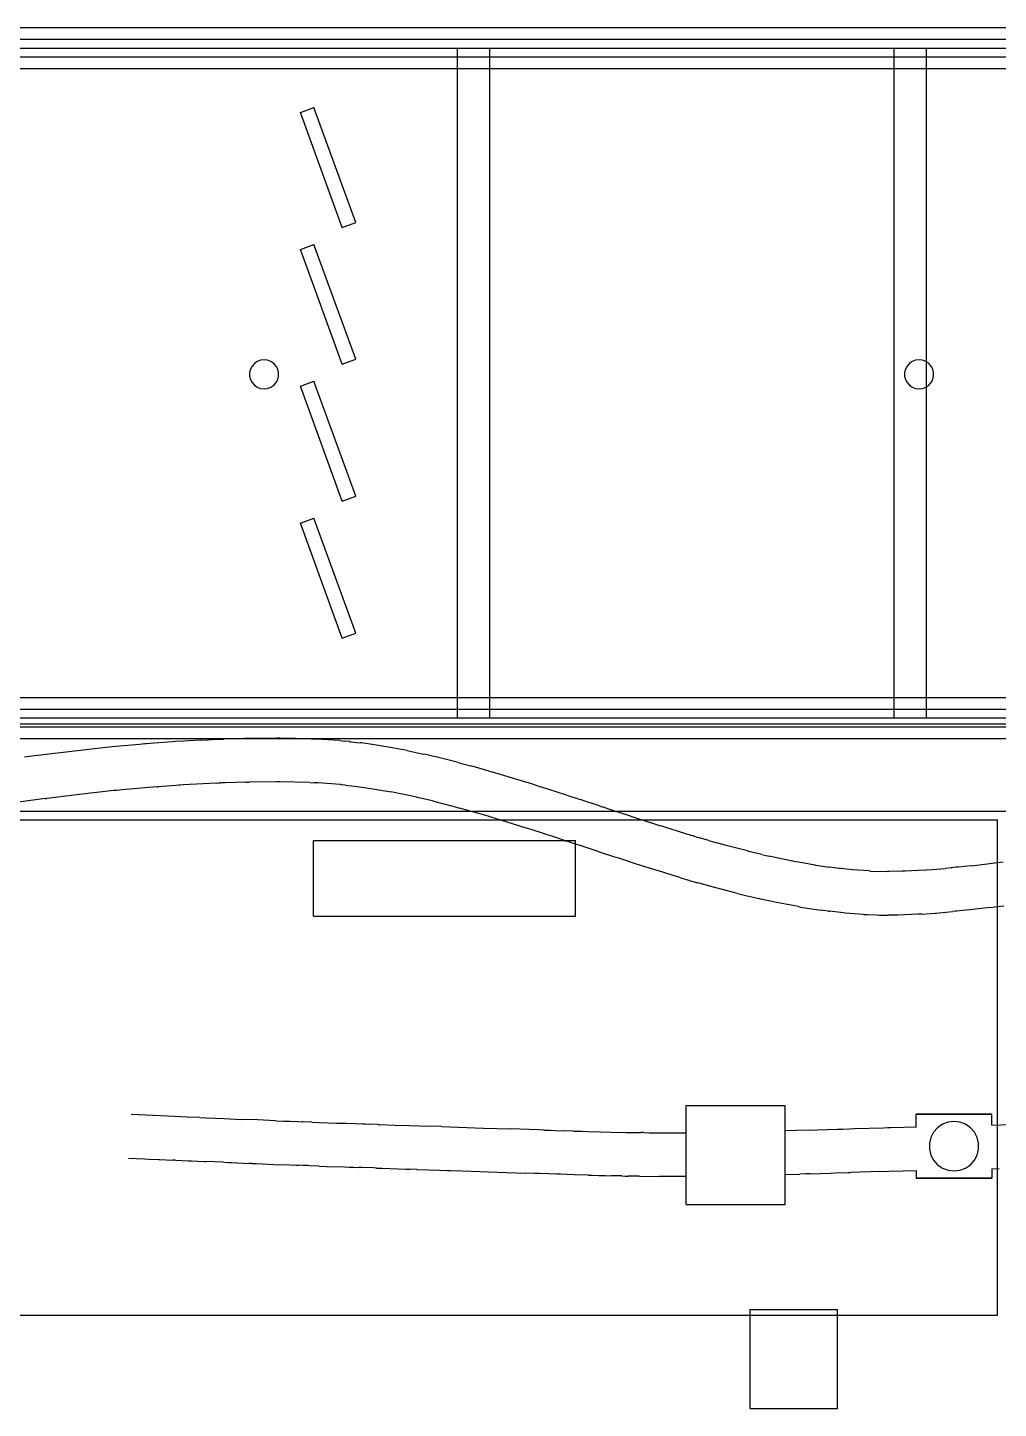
# Model space of a CAD drawing. Header units: millimetres. Extents: x -808 to -5, y -418 to 283.
# Drawn here: x -269.4 to -232.7, y 5 to 57.2 of the extents above; entities that cross this region are included whole.
import ezdxf

# ---------------------------------------------------------------- set-up
doc = ezdxf.new("R2010")
doc.units = ezdxf.units.MM
doc.layers.add('HIDDEN', color=8, linetype='Continuous')
doc.layers.add('VISIBLE', color=7, linetype='Continuous')

msp = doc.modelspace()

# ---------------------------------------------------------------- linework, layer by layer
at = {"layer": 'HIDDEN'}
for points in [[(-317.4, 57.17), (-97.4, 57.17)], [(-317.4, 57.17), (-97.4, 57.17)], [(-317.4, 57.17), (-97.4, 57.17)], [(-317.4, 56.73), (-97.4, 56.73)], [(-317.4, 56.73), (-97.4, 56.73)], [(-317.4, 56.4), (-97.4, 56.4)], [(-317.4, 56.4), (-97.4, 56.4)], [(-317.4, 56.4), (-97.4, 56.4)], [(-317.4, 56.4), (-97.4, 56.4)], [(-253.116, 56.4), (-251.884, 56.4)], [(-253.116, 56.4), (-251.884, 56.4)], [(-253.116, 31.1), (-253.116, 56.4)], [(-253.116, 31.1), (-253.116, 56.4)], [(-253.116, 56.4), (-251.884, 56.4)], [(-253.116, 56.4), (-251.884, 56.4)], [(-253.116, 31.1), (-253.116, 56.4)], [(-253.116, 55.63), (-253.116, 56.4)], [(-251.884, 31.1), (-251.884, 56.4)], [(-251.884, 31.1), (-251.884, 56.4)], [(-251.884, 31.1), (-251.884, 56.4)], [(-251.884, 55.63), (-251.884, 56.4)], [(-236.616, 56.4), (-235.384, 56.4)], [(-236.616, 56.4), (-235.384, 56.4)], [(-236.616, 31.1), (-236.616, 56.4)], [(-236.616, 31.1), (-236.616, 56.4)], [(-236.616, 56.4), (-235.384, 56.4)], [(-236.616, 56.4), (-235.384, 56.4)], [(-236.616, 31.1), (-236.616, 56.4)], [(-236.616, 55.63), (-236.616, 56.4)], [(-235.384, 31.1), (-235.384, 56.4)], [(-235.384, 31.1), (-235.384, 56.4)], [(-235.384, 31.1), (-235.384, 56.4)], [(-235.384, 55.63), (-235.384, 56.4)], [(-317.4, 56.07), (-97.4, 56.07)], [(-317.4, 56.07), (-97.4, 56.07)], [(-317.4, 55.63), (-97.4, 55.63)], [(-317.4, 55.63), (-97.4, 55.63)], [(-317.4, 55.63), (-97.4, 55.63)], [(-259.05, 53.966), (-258.534, 54.154)], [(-259.05, 53.966), (-258.534, 54.154)], [(-257.466, 49.626), (-259.05, 53.966)], [(-257.466, 49.626), (-259.05, 53.966)], [(-256.95, 49.814), (-258.534, 54.154)], [(-256.95, 49.814), (-258.534, 54.154)], [(-257.466, 49.626), (-256.95, 49.814)], [(-257.466, 49.626), (-256.95, 49.814)], [(-259.05, 48.796), (-258.534, 48.984)], [(-259.05, 48.796), (-258.534, 48.984)], [(-257.466, 44.456), (-259.05, 48.796)], [(-257.466, 44.456), (-259.05, 48.796)], [(-256.95, 44.644), (-258.534, 48.984)], [(-256.95, 44.644), (-258.534, 48.984)], [(-260.873, 44.392), (-260.934, 44.275)], [(-260.785, 44.492), (-260.873, 44.392)], [(-260.676, 44.567), (-260.785, 44.492)], [(-260.552, 44.614), (-260.676, 44.567)], [(-260.42, 44.63), (-260.552, 44.614)], [(-260.288, 44.614), (-260.42, 44.63)], [(-260.164, 44.567), (-260.288, 44.614)], [(-260.055, 44.492), (-260.164, 44.567)], [(-259.967, 44.392), (-260.055, 44.492)], [(-259.906, 44.275), (-259.967, 44.392)], [(-257.466, 44.456), (-256.95, 44.644)], [(-257.466, 44.456), (-256.95, 44.644)], [(-236.123, 44.392), (-236.184, 44.275)], [(-236.035, 44.492), (-236.123, 44.392)], [(-235.926, 44.567), (-236.035, 44.492)], [(-235.802, 44.614), (-235.926, 44.567)], [(-235.67, 44.63), (-235.802, 44.614)], [(-235.538, 44.614), (-235.67, 44.63)], [(-235.414, 44.567), (-235.538, 44.614)], [(-235.305, 44.492), (-235.414, 44.567)], [(-235.384, 43.614), (-235.384, 44.546)], [(-235.217, 44.392), (-235.305, 44.492)], [(-235.156, 44.275), (-235.217, 44.392)], [(-260.934, 44.275), (-260.966, 44.146)], [(-260.966, 44.146), (-260.966, 44.014)], [(-260.966, 44.014), (-260.934, 43.885)], [(-260.934, 43.885), (-260.873, 43.768)], [(-259.967, 43.768), (-259.906, 43.885)], [(-259.874, 44.146), (-259.906, 44.275)], [(-259.906, 43.885), (-259.874, 44.014)], [(-259.874, 44.014), (-259.874, 44.146)], [(-259.05, 43.626), (-258.534, 43.814)], [(-259.05, 43.626), (-258.534, 43.814)], [(-256.95, 39.474), (-258.534, 43.814)], [(-256.95, 39.474), (-258.534, 43.814)], [(-236.184, 44.275), (-236.216, 44.146)], [(-236.216, 44.146), (-236.216, 44.014)], [(-236.216, 44.014), (-236.184, 43.885)], [(-236.184, 43.885), (-236.123, 43.768)], [(-235.217, 43.768), (-235.156, 43.885)], [(-235.124, 44.146), (-235.156, 44.275)], [(-235.156, 43.885), (-235.124, 44.014)], [(-235.124, 44.014), (-235.124, 44.146)], [(-260.873, 43.768), (-260.785, 43.668)], [(-260.785, 43.668), (-260.676, 43.593)], [(-260.676, 43.593), (-260.552, 43.546)], [(-260.552, 43.546), (-260.42, 43.53)], [(-260.42, 43.53), (-260.288, 43.546)], [(-260.288, 43.546), (-260.164, 43.593)], [(-260.164, 43.593), (-260.055, 43.668)], [(-260.055, 43.668), (-259.967, 43.768)], [(-257.466, 39.286), (-259.05, 43.626)], [(-257.466, 39.286), (-259.05, 43.626)], [(-236.123, 43.768), (-236.035, 43.668)], [(-236.035, 43.668), (-235.926, 43.593)], [(-235.926, 43.593), (-235.802, 43.546)], [(-235.802, 43.546), (-235.67, 43.53)], [(-235.67, 43.53), (-235.538, 43.546)], [(-235.538, 43.546), (-235.414, 43.593)], [(-235.414, 43.593), (-235.305, 43.668)], [(-235.305, 43.668), (-235.217, 43.768)], [(-257.466, 39.286), (-256.95, 39.474)], [(-257.466, 39.286), (-256.95, 39.474)], [(-259.05, 38.456), (-258.534, 38.644)], [(-259.05, 38.456), (-258.534, 38.644)], [(-256.95, 34.304), (-258.534, 38.644)], [(-256.95, 34.304), (-258.534, 38.644)], [(-257.466, 34.116), (-259.05, 38.456)], [(-257.466, 34.116), (-259.05, 38.456)], [(-257.466, 34.116), (-256.95, 34.304)], [(-257.466, 34.116), (-256.95, 34.304)], [(-317.4, 31.87), (-97.4, 31.87)], [(-317.4, 31.87), (-97.4, 31.87)], [(-317.4, 31.87), (-97.4, 31.87)], [(-253.116, 31.1), (-253.116, 31.87)], [(-251.884, 31.1), (-251.884, 31.87)], [(-236.616, 31.1), (-236.616, 31.87)], [(-235.384, 31.1), (-235.384, 31.87)], [(-317.4, 31.43), (-97.4, 31.43)], [(-317.4, 31.43), (-97.4, 31.43)], [(-317.4, 31.1), (-97.4, 31.1)], [(-317.4, 31.1), (-97.4, 31.1)], [(-317.4, 31.1), (-97.4, 31.1)], [(-317.4, 31.1), (-97.4, 31.1)], [(-317.4, 30.88), (-97.4, 30.88)], [(-317.4, 30.88), (-97.4, 30.88)], [(-317.4, 30.77), (-97.4, 30.77)], [(-317.4, 30.77), (-97.4, 30.77)], [(-253.116, 31.1), (-251.884, 31.1)], [(-253.116, 31.1), (-251.884, 31.1)], [(-253.116, 31.1), (-251.884, 31.1)], [(-253.116, 31.1), (-251.884, 31.1)], [(-236.616, 31.1), (-235.384, 31.1)], [(-236.616, 31.1), (-235.384, 31.1)], [(-236.616, 31.1), (-235.384, 31.1)], [(-236.616, 31.1), (-235.384, 31.1)], [(-317.4, 30.33), (-97.4, 30.33)], [(-317.4, 30.33), (-97.4, 30.33)], [(-317.4, 30.33), (-97.4, 30.33)], [(-261.09, 30.33), (-259.434, 30.33)], [(-317.4, 27.58), (-97.4, 27.58)], [(-296.5, 27.25), (-232.7, 27.25)], [(-252.619, 27.58), (-247.146, 27.58)], [(-251.506, 27.25), (-246.134, 27.25)], [(-232.7, 8.55), (-232.7, 27.25)], [(-258.55, 26.48), (-248.65, 26.48)], [(-258.55, 26.48), (-248.65, 26.48)], [(-258.55, 23.62), (-258.55, 26.48)], [(-258.55, 23.62), (-258.55, 26.48)], [(-248.65, 23.62), (-248.65, 26.48)], [(-248.65, 23.62), (-248.65, 26.48)], [(-232.7, 23.979), (-232.7, 25.643)], [(-258.55, 23.62), (-248.65, 23.62)], [(-258.55, 23.62), (-248.65, 23.62)], [(-244.47, 16.47), (-240.73, 16.47)], [(-244.47, 12.73), (-244.47, 16.47)], [(-240.73, 12.73), (-240.73, 16.47)], [(-235.77, 16.14), (-235.78, 16.14)], [(-235.687, 16.14), (-235.77, 16.14)], [(-235.527, 16.14), (-235.687, 16.14)], [(-235.298, 16.14), (-235.527, 16.14)], [(-235.015, 16.14), (-235.298, 16.14)], [(-234.692, 16.14), (-235.015, 16.14)], [(-234.785, 15.758), (-234.97, 15.63)], [(-234.574, 15.838), (-234.785, 15.758)], [(-234.35, 16.14), (-234.692, 16.14)], [(-234.35, 15.865), (-234.574, 15.838)], [(-234.008, 16.14), (-234.35, 16.14)], [(-234.126, 15.838), (-234.35, 15.865)], [(-233.915, 15.758), (-234.126, 15.838)], [(-233.685, 16.14), (-234.008, 16.14)], [(-233.73, 15.63), (-233.915, 15.758)], [(-233.402, 16.14), (-233.685, 16.14)], [(-233.173, 16.14), (-233.402, 16.14)], [(-233.013, 16.14), (-233.173, 16.14)], [(-232.93, 16.14), (-233.013, 16.14)], [(-232.92, 16.14), (-232.93, 16.14)], [(-232.7, 14.087), (-232.7, 15.737)], [(-235.224, 15.262), (-235.278, 15.043)], [(-235.119, 15.461), (-235.224, 15.262)], [(-234.97, 15.63), (-235.119, 15.461)], [(-233.581, 15.461), (-233.73, 15.63)], [(-233.476, 15.262), (-233.581, 15.461)], [(-233.422, 15.043), (-233.476, 15.262)], [(-235.278, 15.043), (-235.278, 14.817)], [(-235.278, 14.817), (-235.224, 14.598)], [(-233.476, 14.598), (-233.422, 14.817)], [(-233.422, 14.817), (-233.422, 15.043)], [(-235.224, 14.598), (-235.119, 14.399)], [(-235.119, 14.399), (-234.97, 14.23)], [(-234.97, 14.23), (-234.785, 14.102)], [(-234.785, 14.102), (-234.574, 14.022)], [(-234.126, 14.022), (-233.915, 14.102)], [(-233.915, 14.102), (-233.73, 14.23)], [(-233.73, 14.23), (-233.581, 14.399)], [(-233.581, 14.399), (-233.476, 14.598)], [(-235.77, 13.72), (-235.78, 13.72)], [(-235.687, 13.72), (-235.77, 13.72)], [(-235.527, 13.72), (-235.687, 13.72)], [(-235.298, 13.72), (-235.527, 13.72)], [(-235.015, 13.72), (-235.298, 13.72)], [(-234.692, 13.72), (-235.015, 13.72)], [(-234.35, 13.72), (-234.692, 13.72)], [(-234.574, 14.022), (-234.35, 13.995)], [(-234.35, 13.995), (-234.126, 14.022)], [(-234.008, 13.72), (-234.35, 13.72)], [(-233.685, 13.72), (-234.008, 13.72)], [(-233.402, 13.72), (-233.685, 13.72)], [(-233.173, 13.72), (-233.402, 13.72)], [(-233.013, 13.72), (-233.173, 13.72)], [(-232.93, 13.72), (-233.013, 13.72)], [(-232.92, 13.72), (-232.93, 13.72)], [(-244.47, 12.73), (-240.73, 12.73)], [(-296.5, 8.55), (-232.7, 8.55)], [(-242.05, 8.77), (-238.75, 8.77)], [(-242.05, 8.77), (-238.75, 8.77)], [(-242.05, 5.03), (-242.05, 8.77)], [(-242.05, 5.03), (-242.05, 8.77)], [(-242.05, 8.77), (-238.75, 8.77)], [(-242.05, 8.77), (-238.75, 8.77)], [(-242.05, 5.03), (-242.05, 8.77)], [(-242.05, 8.55), (-242.05, 8.77)], [(-238.75, 5.03), (-238.75, 8.77)], [(-238.75, 5.03), (-238.75, 8.77)], [(-238.75, 5.03), (-238.75, 8.77)], [(-238.75, 8.55), (-238.75, 8.77)], [(-242.05, 5.03), (-238.75, 5.03)], [(-242.05, 5.03), (-238.75, 5.03)], [(-242.05, 5.03), (-238.75, 5.03)]]:
    msp.add_lwpolyline(points, dxfattribs=at)
at = {"layer": 'VISIBLE'}
for points in [[(-317.4, 57.17), (-97.4, 57.17)], [(-317.4, 55.63), (-97.4, 55.63)], [(-253.116, 31.87), (-253.116, 55.63)], [(-251.884, 31.87), (-251.884, 55.63)], [(-236.616, 31.87), (-236.616, 55.63)], [(-235.384, 44.546), (-235.384, 55.63)], [(-260.873, 44.392), (-260.934, 44.275)], [(-260.785, 44.492), (-260.873, 44.392)], [(-260.676, 44.567), (-260.785, 44.492)], [(-260.552, 44.614), (-260.676, 44.567)], [(-260.42, 44.63), (-260.552, 44.614)], [(-260.288, 44.614), (-260.42, 44.63)], [(-260.164, 44.567), (-260.288, 44.614)], [(-260.055, 44.492), (-260.164, 44.567)], [(-259.967, 44.392), (-260.055, 44.492)], [(-259.906, 44.275), (-259.967, 44.392)], [(-236.123, 44.392), (-236.184, 44.275)], [(-236.035, 44.492), (-236.123, 44.392)], [(-235.926, 44.567), (-236.035, 44.492)], [(-235.802, 44.614), (-235.926, 44.567)], [(-235.67, 44.63), (-235.802, 44.614)], [(-235.538, 44.614), (-235.67, 44.63)], [(-235.414, 44.567), (-235.538, 44.614)], [(-235.305, 44.492), (-235.414, 44.567)], [(-235.217, 44.392), (-235.305, 44.492)], [(-235.156, 44.275), (-235.217, 44.392)], [(-260.934, 44.275), (-260.966, 44.146)], [(-260.966, 44.146), (-260.966, 44.014)], [(-260.966, 44.014), (-260.934, 43.885)], [(-260.934, 43.885), (-260.873, 43.768)], [(-259.967, 43.768), (-259.906, 43.885)], [(-259.874, 44.146), (-259.906, 44.275)], [(-259.906, 43.885), (-259.874, 44.014)], [(-259.874, 44.014), (-259.874, 44.146)], [(-236.184, 44.275), (-236.216, 44.146)], [(-236.216, 44.146), (-236.216, 44.014)], [(-236.216, 44.014), (-236.184, 43.885)], [(-236.184, 43.885), (-236.123, 43.768)], [(-235.217, 43.768), (-235.156, 43.885)], [(-235.124, 44.146), (-235.156, 44.275)], [(-235.156, 43.885), (-235.124, 44.014)], [(-235.124, 44.014), (-235.124, 44.146)], [(-260.873, 43.768), (-260.785, 43.668)], [(-260.785, 43.668), (-260.676, 43.593)], [(-260.676, 43.593), (-260.552, 43.546)], [(-260.552, 43.546), (-260.42, 43.53)], [(-260.42, 43.53), (-260.288, 43.546)], [(-260.288, 43.546), (-260.164, 43.593)], [(-260.164, 43.593), (-260.055, 43.668)], [(-260.055, 43.668), (-259.967, 43.768)], [(-236.123, 43.768), (-236.035, 43.668)], [(-236.035, 43.668), (-235.926, 43.593)], [(-235.926, 43.593), (-235.802, 43.546)], [(-235.802, 43.546), (-235.67, 43.53)], [(-235.67, 43.53), (-235.538, 43.546)], [(-235.538, 43.546), (-235.414, 43.593)], [(-235.414, 43.593), (-235.305, 43.668)], [(-235.384, 31.87), (-235.384, 43.614)], [(-235.305, 43.668), (-235.217, 43.768)], [(-317.4, 31.87), (-217.654, 31.87)], [(-317.4, 30.33), (-261.09, 30.33)], [(-262.828, 30.267), (-263.468, 30.23)], [(-262.828, 30.267), (-262.554, 30.28)], [(-262.554, 30.28), (-262.198, 30.296)], [(-262.198, 30.296), (-261.994, 30.304)], [(-261.994, 30.304), (-261.956, 30.306)], [(-261.163, 30.329), (-261.956, 30.306)], [(-261.031, 30.331), (-261.163, 30.329)], [(-259.95, 30.339), (-261.031, 30.331)], [(-259.811, 30.338), (-259.95, 30.339)], [(-258.643, 30.312), (-259.811, 30.338)], [(-259.434, 30.33), (-218.978, 30.33)], [(-258.643, 30.312), (-258.464, 30.304)], [(-257.562, 30.245), (-258.464, 30.304)], [(-257.562, 30.245), (-257.379, 30.228)], [(-268.557, 29.738), (-268.853, 29.7)], [(-266.923, 29.929), (-268.557, 29.738)], [(-266.822, 29.94), (-266.923, 29.929)], [(-266.156, 30.009), (-266.822, 29.94)], [(-265.123, 30.105), (-266.156, 30.009)], [(-264.927, 30.122), (-265.123, 30.105)], [(-264.873, 30.127), (-264.927, 30.122)], [(-264.569, 30.151), (-264.873, 30.127)], [(-263.88, 30.202), (-264.569, 30.151)], [(-263.762, 30.21), (-263.88, 30.202)], [(-263.468, 30.23), (-263.762, 30.21)], [(-257.211, 30.211), (-257.379, 30.228)], [(-257.211, 30.211), (-257.184, 30.208)], [(-257.155, 30.205), (-257.184, 30.208)], [(-257.155, 30.205), (-256.79, 30.163)], [(-256.744, 30.157), (-256.79, 30.163)], [(-256.338, 30.101), (-256.744, 30.157)], [(-255.66, 29.992), (-256.338, 30.101)], [(-255.011, 29.869), (-255.66, 29.992)], [(-255.011, 29.869), (-254.959, 29.859)], [(-254.959, 29.859), (-254.395, 29.738)], [(-254.306, 29.718), (-254.395, 29.738)], [(-269.273, 29.645), (-269.477, 29.618)], [(-269.202, 29.655), (-269.273, 29.645)], [(-268.853, 29.7), (-269.202, 29.655)], [(-254.005, 29.649), (-254.306, 29.718)], [(-253.93, 29.631), (-254.005, 29.649)], [(-253.178, 29.444), (-253.93, 29.631)], [(-253.085, 29.419), (-253.178, 29.444)], [(-253.085, 29.419), (-252.909, 29.373)], [(-252.909, 29.373), (-252.61, 29.292)], [(-251.921, 29.098), (-252.61, 29.292)], [(-261.114, 28.679), (-261.886, 28.657)], [(-261.114, 28.679), (-260.99, 28.682)], [(-259.945, 28.689), (-260.99, 28.682)], [(-259.812, 28.688), (-259.945, 28.689)], [(-258.697, 28.663), (-259.812, 28.688)], [(-251.921, 29.098), (-251.821, 29.069)], [(-250.526, 28.678), (-251.821, 29.069)], [(-250.313, 28.611), (-250.526, 28.678)], [(-266.974, 28.264), (-268.634, 28.065)], [(-266.734, 28.29), (-266.974, 28.264)], [(-266.105, 28.356), (-266.734, 28.29)], [(-265.984, 28.368), (-266.105, 28.356)], [(-265.785, 28.388), (-265.984, 28.368)], [(-264.78, 28.479), (-265.785, 28.388)], [(-264.469, 28.504), (-264.78, 28.479)], [(-264.469, 28.504), (-264.428, 28.507)], [(-263.755, 28.557), (-264.428, 28.507)], [(-263.642, 28.565), (-263.755, 28.557)], [(-263.591, 28.568), (-263.642, 28.565)], [(-263.476, 28.576), (-263.591, 28.568)], [(-262.214, 28.644), (-263.476, 28.576)], [(-262.214, 28.644), (-262.124, 28.648)], [(-262.124, 28.648), (-262.075, 28.65)], [(-261.886, 28.657), (-262.075, 28.65)], [(-258.697, 28.663), (-258.533, 28.656)], [(-258.395, 28.649), (-258.533, 28.656)], [(-257.529, 28.585), (-258.395, 28.649)], [(-257.499, 28.582), (-257.529, 28.585)], [(-257.349, 28.567), (-257.499, 28.582)], [(-257.349, 28.567), (-257.123, 28.541)], [(-257.123, 28.541), (-256.63, 28.476)], [(-256.63, 28.476), (-255.615, 28.306)], [(-255.28, 28.24), (-255.615, 28.306)], [(-255.18, 28.22), (-255.28, 28.24)], [(-254.661, 28.107), (-255.18, 28.22)], [(-250.023, 28.519), (-250.313, 28.611)], [(-250.023, 28.519), (-249.978, 28.505)], [(-249.035, 28.201), (-249.978, 28.505)], [(-248.893, 28.154), (-249.035, 28.201)], [(-269.246, 27.984), (-270.209, 27.851)], [(-269.048, 28.011), (-269.246, 27.984)], [(-268.698, 28.057), (-269.048, 28.011)], [(-268.698, 28.057), (-268.634, 28.065)], [(-254.619, 28.097), (-254.661, 28.107)], [(-254.119, 27.979), (-254.619, 28.097)], [(-254.024, 27.956), (-254.119, 27.979)], [(-254.024, 27.956), (-253.283, 27.765)], [(-253.283, 27.765), (-253.035, 27.698)], [(-252.273, 27.482), (-253.035, 27.698)], [(-248.527, 28.035), (-248.893, 28.154)], [(-248.527, 28.035), (-248.473, 28.017)], [(-248.109, 27.897), (-248.473, 28.017)], [(-248.054, 27.879), (-248.109, 27.897)], [(-247.747, 27.778), (-248.054, 27.879)], [(-247.747, 27.778), (-247.7, 27.762)], [(-247.7, 27.762), (-247.645, 27.744)], [(-247.276, 27.623), (-247.645, 27.744)], [(-273.993, 27.25), (-251.506, 27.25)], [(-271.995, 27.58), (-252.619, 27.58)], [(-252.08, 27.426), (-252.273, 27.482)], [(-250.8, 27.034), (-252.08, 27.426)], [(-247.201, 27.598), (-247.276, 27.623)], [(-246.616, 27.406), (-247.201, 27.598)], [(-247.146, 27.58), (-224.313, 27.58)], [(-246.516, 27.374), (-246.616, 27.406)], [(-245.815, 27.147), (-246.516, 27.374)], [(-246.134, 27.25), (-232.7, 27.25)], [(-245.783, 27.137), (-245.815, 27.147)], [(-245.783, 27.137), (-245.444, 27.029)], [(-232.7, 25.643), (-232.7, 27.25)], [(-250.513, 26.944), (-250.8, 27.034)], [(-250.47, 26.93), (-250.513, 26.944)], [(-250.331, 26.886), (-250.47, 26.93)], [(-249.397, 26.583), (-250.331, 26.886)], [(-245.352, 27), (-245.444, 27.029)], [(-245.279, 26.977), (-245.352, 27)], [(-244.929, 26.867), (-245.279, 26.977)], [(-244.828, 26.836), (-244.929, 26.867)], [(-244.828, 26.836), (-244.208, 26.648)], [(-244.065, 26.605), (-244.208, 26.648)], [(-244.065, 26.605), (-244.018, 26.591)], [(-249.032, 26.464), (-249.397, 26.583)], [(-249.032, 26.464), (-248.979, 26.446)], [(-248.614, 26.326), (-248.979, 26.446)], [(-248.562, 26.309), (-248.614, 26.326)], [(-248.517, 26.294), (-248.562, 26.309)], [(-248.208, 26.192), (-248.517, 26.294)], [(-247.829, 26.068), (-248.208, 26.192)], [(-243.62, 26.475), (-244.018, 26.591)], [(-243.62, 26.475), (-243.578, 26.463)], [(-243.578, 26.463), (-243.317, 26.389)], [(-243.223, 26.363), (-243.317, 26.389)], [(-242.915, 26.278), (-243.223, 26.363)], [(-242.252, 26.103), (-242.915, 26.278)], [(-242.153, 26.078), (-242.252, 26.103)], [(-242.153, 26.078), (-242.102, 26.065)], [(-247.782, 26.052), (-247.829, 26.068)], [(-247.198, 25.861), (-247.782, 26.052)], [(-247.118, 25.835), (-247.198, 25.861)], [(-247.02, 25.803), (-247.118, 25.835)], [(-246.309, 25.573), (-247.02, 25.803)], [(-246.09, 25.503), (-246.309, 25.573)], [(-241.616, 25.947), (-242.102, 26.065)], [(-241.616, 25.947), (-241.56, 25.934)], [(-241.56, 25.934), (-241.336, 25.882)], [(-241.176, 25.846), (-241.336, 25.882)], [(-241.104, 25.831), (-241.176, 25.846)], [(-240.334, 25.673), (-241.104, 25.831)], [(-240.216, 25.651), (-240.334, 25.673)], [(-239.605, 25.545), (-240.216, 25.651)], [(-233.689, 25.522), (-233.097, 25.592)], [(-233.097, 25.592), (-233.014, 25.602)], [(-233.014, 25.602), (-232.494, 25.671)], [(-246.09, 25.503), (-246.039, 25.487)], [(-246.026, 25.482), (-246.039, 25.487)], [(-245.53, 25.326), (-246.026, 25.482)], [(-245.477, 25.31), (-245.53, 25.326)], [(-244.801, 25.103), (-245.477, 25.31)], [(-244.706, 25.075), (-244.801, 25.103)], [(-244.684, 25.068), (-244.706, 25.075)], [(-244.684, 25.068), (-244.365, 24.973)], [(-239.605, 25.545), (-239.557, 25.538)], [(-239.557, 25.538), (-239.151, 25.478)], [(-239.151, 25.478), (-239.085, 25.469)], [(-239.056, 25.465), (-239.085, 25.469)], [(-238.708, 25.421), (-239.056, 25.465)], [(-238.621, 25.412), (-238.708, 25.421)], [(-238.297, 25.378), (-238.621, 25.412)], [(-238.175, 25.367), (-238.297, 25.378)], [(-237.553, 25.324), (-238.175, 25.367)], [(-237.553, 25.324), (-237.496, 25.321)], [(-237.496, 25.321), (-236.88, 25.305)], [(-236.837, 25.304), (-236.88, 25.305)], [(-236.804, 25.304), (-236.837, 25.304)], [(-236.31, 25.312), (-236.804, 25.304)], [(-236.191, 25.316), (-236.31, 25.312)], [(-235.478, 25.355), (-236.191, 25.316)], [(-235.478, 25.355), (-235.397, 25.361)], [(-235.397, 25.361), (-235.171, 25.378)], [(-235.171, 25.378), (-234.689, 25.42)], [(-234.557, 25.433), (-234.689, 25.42)], [(-234.461, 25.442), (-234.557, 25.433)], [(-234.461, 25.442), (-234.445, 25.443)], [(-234.264, 25.464), (-234.445, 25.443)], [(-234.178, 25.47), (-234.264, 25.464)], [(-233.835, 25.506), (-234.178, 25.47)], [(-233.689, 25.522), (-233.835, 25.506)], [(-244.365, 24.973), (-244.304, 24.956)], [(-244.304, 24.956), (-244.024, 24.875)], [(-243.984, 24.863), (-244.024, 24.875)], [(-243.345, 24.685), (-243.984, 24.863)], [(-243.297, 24.672), (-243.345, 24.685)], [(-243.194, 24.644), (-243.297, 24.672)], [(-242.526, 24.47), (-243.194, 24.644)], [(-242.526, 24.47), (-242.179, 24.385)], [(-242.179, 24.385), (-242.101, 24.366)], [(-242.101, 24.366), (-241.728, 24.279)], [(-241.691, 24.271), (-241.728, 24.279)], [(-241.666, 24.265), (-241.691, 24.271)], [(-241.174, 24.158), (-241.666, 24.265)], [(-241.052, 24.133), (-241.174, 24.158)], [(-240.23, 23.977), (-241.052, 24.133)], [(-232.804, 23.966), (-232.467, 24.009)], [(-240.23, 23.977), (-240.132, 23.96)], [(-240.132, 23.96), (-239.804, 23.906)], [(-239.804, 23.906), (-239.365, 23.842)], [(-239.296, 23.832), (-239.365, 23.842)], [(-239.108, 23.808), (-239.296, 23.832)], [(-239.108, 23.808), (-239.044, 23.8)], [(-238.527, 23.743), (-239.044, 23.8)], [(-238.461, 23.736), (-238.527, 23.743)], [(-237.764, 23.683), (-238.461, 23.736)], [(-237.764, 23.683), (-237.636, 23.676)], [(-237.636, 23.676), (-237.285, 23.662)], [(-237.285, 23.662), (-237.175, 23.659)], [(-237.175, 23.659), (-236.832, 23.654)], [(-236.557, 23.656), (-236.832, 23.654)], [(-236.478, 23.657), (-236.557, 23.656)], [(-235.704, 23.687), (-236.478, 23.657)], [(-235.568, 23.695), (-235.704, 23.687)], [(-235.568, 23.695), (-235.065, 23.731)], [(-235.065, 23.731), (-235.029, 23.734)], [(-235.029, 23.734), (-234.529, 23.778)], [(-234.529, 23.778), (-234.395, 23.791)], [(-234.292, 23.801), (-234.395, 23.791)], [(-234.275, 23.802), (-234.292, 23.801)], [(-234.243, 23.805), (-234.275, 23.802)], [(-234.015, 23.829), (-234.243, 23.805)], [(-233.628, 23.869), (-234.015, 23.829)], [(-233.554, 23.877), (-233.628, 23.869)], [(-232.967, 23.946), (-233.554, 23.877)], [(-232.967, 23.946), (-232.804, 23.966)], [(-232.7, 15.737), (-232.7, 23.979)], [(-244.47, 16.47), (-240.73, 16.47)], [(-244.47, 12.73), (-244.47, 16.47)], [(-240.73, 12.73), (-240.73, 16.47)], [(-264.069, 16.063), (-265.449, 16.124)], [(-263.328, 16.031), (-264.069, 16.063)], [(-262.844, 16.01), (-263.328, 16.031)], [(-262.844, 16.01), (-262.605, 16)], [(-262.605, 16), (-261.934, 15.971)], [(-261.934, 15.971), (-261.286, 15.945)], [(-260.674, 15.92), (-261.286, 15.945)], [(-259.983, 15.893), (-260.674, 15.92)], [(-259.983, 15.893), (-259.676, 15.881)], [(-259.676, 15.881), (-259.446, 15.872)], [(-259.446, 15.872), (-259.161, 15.861)], [(-259.161, 15.861), (-258.98, 15.854)], [(-258.944, 15.853), (-258.98, 15.854)], [(-258.621, 15.841), (-258.944, 15.853)], [(-258.621, 15.841), (-258.349, 15.831)], [(-258.349, 15.831), (-257.665, 15.806)], [(-257.665, 15.806), (-257.329, 15.794)], [(-257.329, 15.794), (-256.967, 15.782)], [(-256.967, 15.782), (-256.693, 15.772)], [(-256.693, 15.772), (-256.591, 15.769)], [(-256.591, 15.769), (-256.446, 15.764)], [(-256.127, 15.753), (-256.446, 15.764)], [(-256.127, 15.753), (-256.057, 15.75)], [(-256.057, 15.75), (-255.472, 15.73)], [(-255.472, 15.73), (-254.953, 15.713)], [(-254.953, 15.713), (-254.152, 15.686)], [(-253.715, 15.671), (-254.152, 15.686)], [(-253.715, 15.671), (-252.125, 15.617)], [(-236.742, 15.637), (-235.773, 15.664)], [(-235.78, 16.14), (-235.77, 16.14)], [(-235.78, 15.664), (-235.78, 16.14)], [(-235.77, 16.14), (-235.687, 16.14)], [(-235.687, 16.14), (-235.527, 16.14)], [(-235.527, 16.14), (-235.298, 16.14)], [(-235.298, 16.14), (-235.015, 16.14)], [(-235.015, 16.14), (-234.692, 16.14)], [(-234.785, 15.758), (-234.97, 15.63)], [(-234.574, 15.838), (-234.785, 15.758)], [(-234.692, 16.14), (-234.35, 16.14)], [(-234.35, 15.865), (-234.574, 15.838)], [(-234.35, 16.14), (-234.008, 16.14)], [(-234.126, 15.838), (-234.35, 15.865)], [(-233.915, 15.758), (-234.126, 15.838)], [(-234.008, 16.14), (-233.685, 16.14)], [(-233.73, 15.63), (-233.915, 15.758)], [(-233.685, 16.14), (-233.402, 16.14)], [(-233.402, 16.14), (-233.173, 16.14)], [(-233.173, 16.14), (-233.013, 16.14)], [(-233.013, 16.14), (-232.93, 16.14)], [(-232.93, 16.14), (-232.92, 16.14)], [(-232.924, 15.731), (-231.858, 15.758)], [(-232.92, 15.731), (-232.92, 16.14)], [(-252.125, 15.617), (-251.108, 15.582)], [(-250.046, 15.546), (-251.108, 15.582)], [(-249.849, 15.539), (-250.046, 15.546)], [(-249.849, 15.539), (-249.598, 15.531)], [(-249.598, 15.531), (-249.429, 15.525)], [(-249.429, 15.525), (-249.104, 15.515)], [(-248.733, 15.503), (-249.104, 15.515)], [(-248.733, 15.503), (-248.417, 15.494)], [(-248.417, 15.494), (-248.182, 15.487)], [(-248.182, 15.487), (-247.709, 15.475)], [(-247.709, 15.475), (-247.307, 15.465)], [(-247.307, 15.465), (-246.747, 15.454)], [(-246.747, 15.454), (-246.173, 15.445)], [(-246.082, 15.443), (-246.173, 15.445)], [(-246.082, 15.443), (-245.864, 15.441)], [(-245.864, 15.441), (-245.676, 15.439)], [(-245.676, 15.439), (-245.019, 15.434)], [(-245.019, 15.434), (-244.887, 15.434)], [(-244.887, 15.434), (-244.733, 15.434)], [(-244.733, 15.434), (-244.47, 15.434)], [(-240.303, 15.52), (-240.73, 15.508)], [(-239.814, 15.536), (-240.303, 15.52)], [(-239.814, 15.536), (-239.521, 15.546)], [(-239.521, 15.546), (-238.767, 15.572)], [(-238.767, 15.572), (-238.556, 15.579)], [(-238.556, 15.579), (-238.294, 15.588)], [(-238.294, 15.588), (-238.109, 15.594)], [(-238.109, 15.594), (-237.017, 15.63)], [(-237.017, 15.63), (-236.853, 15.635)], [(-236.853, 15.635), (-236.742, 15.637)], [(-235.224, 15.262), (-235.278, 15.043)], [(-235.119, 15.461), (-235.224, 15.262)], [(-234.97, 15.63), (-235.119, 15.461)], [(-233.581, 15.461), (-233.73, 15.63)], [(-233.476, 15.262), (-233.581, 15.461)], [(-233.422, 15.043), (-233.476, 15.262)], [(-235.278, 15.043), (-235.278, 14.817)], [(-235.278, 14.817), (-235.224, 14.598)], [(-233.476, 14.598), (-233.422, 14.817)], [(-233.422, 14.817), (-233.422, 15.043)], [(-265.538, 14.478), (-264.933, 14.45)], [(-264.933, 14.45), (-264.78, 14.444)], [(-264.78, 14.444), (-264.411, 14.427)], [(-264.411, 14.427), (-264.358, 14.425)], [(-264.358, 14.425), (-263.872, 14.404)], [(-263.762, 14.399), (-263.872, 14.404)], [(-263.762, 14.399), (-263.28, 14.378)], [(-263.28, 14.378), (-263.164, 14.373)], [(-263.164, 14.373), (-262.687, 14.353)], [(-262.687, 14.353), (-262.627, 14.35)], [(-261.956, 14.322), (-262.627, 14.35)], [(-261.956, 14.322), (-261.771, 14.314)], [(-261.771, 14.314), (-261.644, 14.309)], [(-261.644, 14.309), (-260.981, 14.282)], [(-260.879, 14.278), (-260.981, 14.282)], [(-260.879, 14.278), (-260.706, 14.271)], [(-260.706, 14.271), (-260.034, 14.244)], [(-260.034, 14.244), (-259.432, 14.221)], [(-259.432, 14.221), (-259.194, 14.212)], [(-259.194, 14.212), (-259.122, 14.209)], [(-258.941, 14.203), (-259.122, 14.209)], [(-258.78, 14.197), (-258.941, 14.203)], [(-258.678, 14.193), (-258.78, 14.197)], [(-258.338, 14.18), (-258.678, 14.193)], [(-258.338, 14.18), (-258.063, 14.17)], [(-258.063, 14.17), (-257.379, 14.146)], [(-257.379, 14.146), (-257.21, 14.14)], [(-257.21, 14.14), (-257.029, 14.134)], [(-257.029, 14.134), (-256.842, 14.127)], [(-256.725, 14.123), (-256.842, 14.127)], [(-256.279, 14.108), (-256.725, 14.123)], [(-256.167, 14.104), (-256.279, 14.108)], [(-256.167, 14.104), (-255.968, 14.097)], [(-255.968, 14.097), (-255.357, 14.076)], [(-235.224, 14.598), (-235.119, 14.399)], [(-235.119, 14.399), (-234.97, 14.23)], [(-234.97, 14.23), (-234.785, 14.102)], [(-234.785, 14.102), (-234.574, 14.022)], [(-234.126, 14.022), (-233.915, 14.102)], [(-233.915, 14.102), (-233.73, 14.23)], [(-233.73, 14.23), (-233.581, 14.399)], [(-233.581, 14.399), (-233.476, 14.598)], [(-232.925, 14.082), (-232.644, 14.088)], [(-232.92, 14.082), (-232.92, 13.72)], [(-232.7, 8.55), (-232.7, 14.087)], [(-255.357, 14.076), (-255.065, 14.067)], [(-255.065, 14.067), (-254.913, 14.061)], [(-254.653, 14.053), (-254.913, 14.061)], [(-254.653, 14.053), (-254.609, 14.051)], [(-254.609, 14.051), (-253.797, 14.024)], [(-253.797, 14.024), (-253.506, 14.014)], [(-253.506, 14.014), (-253.361, 14.009)], [(-253.361, 14.009), (-252.953, 13.996)], [(-252.953, 13.996), (-252.61, 13.984)], [(-252.61, 13.984), (-251.605, 13.949)], [(-251.605, 13.949), (-250.556, 13.913)], [(-250.187, 13.9), (-250.556, 13.913)], [(-250.023, 13.895), (-250.187, 13.9)], [(-249.655, 13.883), (-250.023, 13.895)], [(-249.371, 13.873), (-249.655, 13.883)], [(-249.225, 13.869), (-249.371, 13.873)], [(-248.976, 13.861), (-249.225, 13.869)], [(-248.698, 13.852), (-248.976, 13.861)], [(-248.171, 13.837), (-248.698, 13.852)], [(-248.171, 13.837), (-248.008, 13.833)], [(-248.008, 13.833), (-247.771, 13.827)], [(-247.771, 13.827), (-247.522, 13.821)], [(-247.522, 13.821), (-247.305, 13.816)], [(-246.898, 13.807), (-247.305, 13.816)], [(-246.898, 13.807), (-246.78, 13.805)], [(-246.78, 13.805), (-246.658, 13.803)], [(-246.238, 13.796), (-246.658, 13.803)], [(-246.238, 13.796), (-245.473, 13.788)], [(-244.931, 13.785), (-245.473, 13.788)], [(-244.474, 13.785), (-244.931, 13.785)], [(-244.474, 13.785), (-244.47, 13.785)], [(-240.73, 13.858), (-240.173, 13.874)], [(-239.932, 13.882), (-240.173, 13.874)], [(-239.786, 13.887), (-239.932, 13.882)], [(-239.786, 13.887), (-239.035, 13.913)], [(-239.035, 13.913), (-238.833, 13.92)], [(-238.833, 13.92), (-238.331, 13.937)], [(-238.331, 13.937), (-238.256, 13.939)], [(-237.15, 13.976), (-238.256, 13.939)], [(-237.15, 13.976), (-236.805, 13.986)], [(-236.805, 13.986), (-235.772, 14.015)], [(-235.78, 14.015), (-235.78, 13.72)], [(-235.78, 13.72), (-235.77, 13.72)], [(-235.77, 13.72), (-235.687, 13.72)], [(-235.687, 13.72), (-235.527, 13.72)], [(-235.527, 13.72), (-235.298, 13.72)], [(-235.298, 13.72), (-235.015, 13.72)], [(-235.015, 13.72), (-234.692, 13.72)], [(-234.692, 13.72), (-234.35, 13.72)], [(-234.574, 14.022), (-234.35, 13.995)], [(-234.35, 13.995), (-234.126, 14.022)], [(-234.35, 13.72), (-234.008, 13.72)], [(-234.008, 13.72), (-233.685, 13.72)], [(-233.685, 13.72), (-233.402, 13.72)], [(-233.402, 13.72), (-233.173, 13.72)], [(-233.173, 13.72), (-233.013, 13.72)], [(-233.013, 13.72), (-232.93, 13.72)], [(-232.93, 13.72), (-232.92, 13.72)], [(-244.47, 12.73), (-240.73, 12.73)], [(-296.5, 8.55), (-232.7, 8.55)], [(-242.05, 5.03), (-242.05, 8.55)], [(-238.75, 5.03), (-238.75, 8.55)], [(-242.05, 5.03), (-238.75, 5.03)]]:
    msp.add_lwpolyline(points, dxfattribs=at)

doc.saveas('drawing.dxf')
